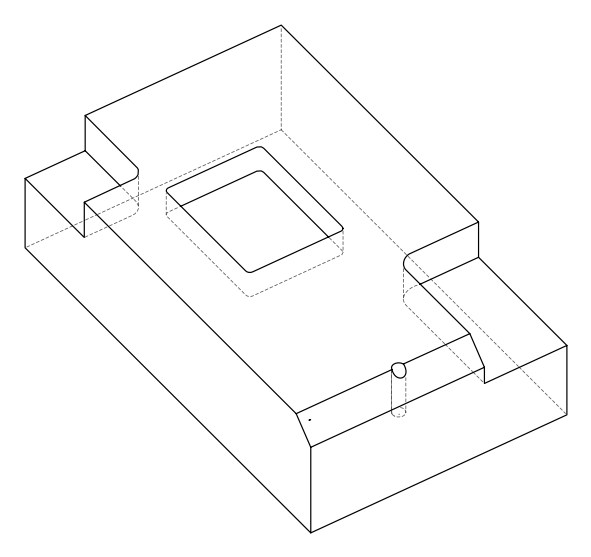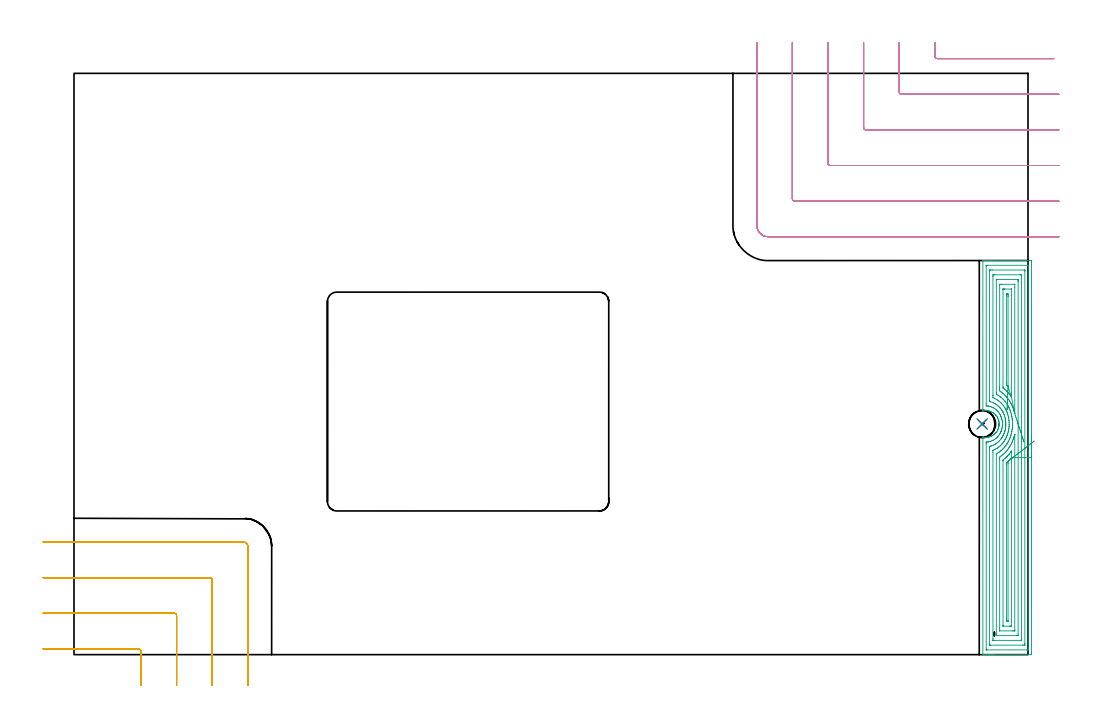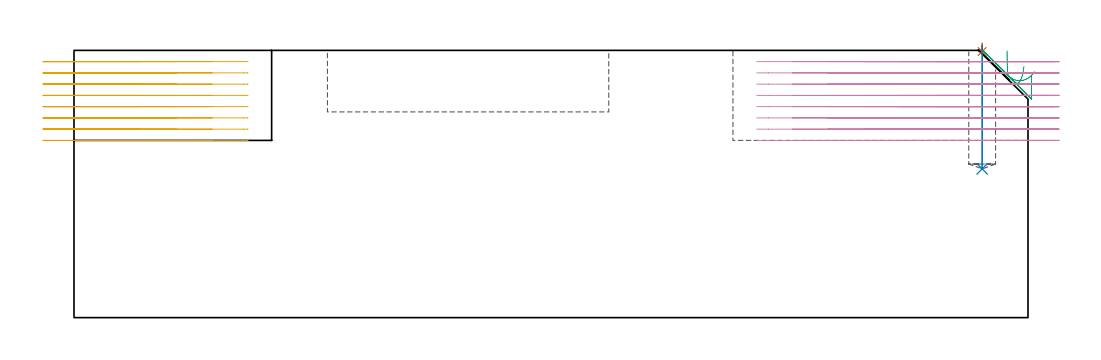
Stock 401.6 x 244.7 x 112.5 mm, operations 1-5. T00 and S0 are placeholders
(PLAN: 6 operations, 4 tool changes, 119.8 min)
(1 SPOT_DRILL | STEP1POCKET | NXT0321_9005460120000 | 0.03 min | 2 mm3)
(2 DRILL_BLIND_HOLE_INTO_CENTER | STEP1POCKET | NXT0301_084 | 0.21 min | 4847 mm3)
(3 AREA_MILL | FG_CHAMFER_SURFACE | UGT0205_001 | 10.81 min | 36341 mm3)
(4 MILL_CORNER_NOTCH_RECTANGULAR | CORNER_NOTCH_RECTANGULAR | UGT0201_094 | Follow Part, ap 5, ae 75% | 14.12 min | 367466 mm3)
(5 MILL_CORNER_NOTCH_RECTANGULAR_1 | CORNER_NOTCH_RECTANGULAR_1 | UGT0201_094 | Follow Part, ap 5, ae 75% | 7.29 min | 179905 mm3)
(6 MILL_RECTANGULAR_POCKET | POCKET_RECTANGULAR_STRAIGHT | NXT0201_008 | Follow Part, ap 1.5, ae 75% | 87.35 min | 282149 mm3)
(TOOL NXT0321_9005460120000 | NC Spot Drill, 142deg, 12mm, Carbide, Uncoated | D12 PA142 FL30 Z2)
(TOOL NXT0301_084 | Carbide Drill 11.3mm [860.1-1130-034A1-MM 2214] | D11.3 PA140 FL55 Z2)
(TOOL UGT0205_001 | Chamfer Mill 20 x 3 x 45 deg. | D20 FL50 Z2)
(TOOL UGT0201_094 | End mill 20 mm | D20 FL38 Z4)
(TOOL NXT0201_008 | ENDMILL 6mm [2P460-0600-NA 1630] | D6 FL26 Z6)
(OP 1 SPOT_DRILL)
G17 G21 G94 G90
T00 M6
G54
G17 G0 G90 X382.3 Y97.1 S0 M3
G43 Z122.5 H0
G94 G81 G98 Z112.014 F250. R115.5
G80
M5
M2
(OP 2 DRILL_BLIND_HOLE_INTO_CENTER)
G17 G21 G94 G90
T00 M6
G54
G17 G0 G90 X382.3 Y97.1 S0 M3
G43 Z122.5 H1
G94 G81 G98 Z62.6 F250. R114.5
G80
M5
M2
(OP 3 AREA_MILL)
G17 G21 G94 G90
T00 M6
G54
G17 G0 G90 X403.1 Y92.95 S1061 M3
G43 Z122.5 H0
Z102.
G94 G1 Y92.912 Z101.128 F250.
Y92.798 Z100.264
Y92.609 Z99.412
Y92.347 Z98.58
Y92.013 Z97.774
Y91.61 Z97.
Y91.142 Z96.264
Y90.61 Z95.572
Y90.021 Z94.929
Y89.378 Z94.34
Y88.686 Z93.808
Y87.95 Z93.34
Y87.176 Z92.937
Y86.37 Z92.603
Y85.538 Z92.341
Y84.687 Z92.152
Y83.822 Z92.038
Y82.95 Z92.
Y0.578
X403.096 Y0.196 Z92.002
X403.091 Y0.01 Z92.005
X402.902 Y0. Z92.195
X387.226 Z107.869
X386.651 Z108.443
X386.03 Z109.067
X385.766 Z109.331
X385.144 Z109.953
X384.88 Z110.216
X384.351 Z110.748
X383.638 Z111.461
X382.904 Z112.195
X382.619 Y0.007 Z112.472
X382.603 Y0.009 Z112.488
X382.6 Y0.133 Z112.5
Y91.41
X382.597 Y91.524 Z112.497
Y91.576 Z112.493
X382.664 Y91.567 Z112.428
X382.761 Y91.55 Z112.334
X382.828 Y91.539 Z112.269
X382.882 Y91.533 Z112.217
X383.416 Y91.475 Z111.684
X383.857 Y91.461 Z111.243
X384.297 Y91.482 Z110.802
X384.738 Y91.539 Z110.359
X384.88 Y91.569 Z110.216
X385.178 Y91.631 Z109.92
X385.511 Y91.727 Z109.588
X385.58 Y91.747 Z109.519
X385.884 Y91.855 Z109.215
X385.976 Y91.888 Z109.123
X386.06 Y91.926 Z109.039
X386.284 Y92.04 Z108.814
X386.508 Y92.153 Z108.59
X386.75 Y92.3 Z108.349
X386.942 Y92.417 Z108.157
X387.184 Y92.597 Z107.914
X387.434 Y92.781 Z107.666
X387.537 Y92.877 Z107.563
X387.824 Y93.143 Z107.276
X387.953 Y93.282 Z107.146
X388.063 Y93.401 Z107.036
X388.255 Y93.636 Z106.84
X388.288 Y93.675 Z106.808
X388.505 Y93.984 Z106.595
X388.705 Y94.304 Z106.394
X388.821 Y94.527 Z106.276
X388.843 Y94.569 Z106.254
X389.038 Y95.012 Z106.062
X389.197 Y95.463 Z105.901
X389.311 Y95.908 Z105.787
X389.38 Y96.308 Z105.715
X389.389 Y96.356 Z105.706
X389.426 Y96.753 Z105.667
X389.432 Y96.803 Z105.663
X389.433 Y96.879
X389.432 Y96.99 Z105.658
X389.434 Y97.121 Z105.656
X389.432 Y97.171 Z105.654
X389.433 Y97.25
X389.408 Y97.698 Z105.69
X389.347 Y98.089 Z105.744
X389.341 Y98.144 Z105.754
X389.299 Y98.328 Z105.799
X389.249 Y98.534 Z105.845
X389.235 Y98.593 Z105.859
X389.096 Y99.038 Z106.001
X388.913 Y99.473 Z106.183
X388.728 Y99.854 Z106.372
X388.705 Y99.9 Z106.395
X388.687 Y99.931 Z106.413
X388.541 Y100.164 Z106.559
X388.435 Y100.315 Z106.664
X388.383 Y100.39 Z106.716
X388.04 Y100.825 Z107.057
X387.962 Y100.909 Z107.134
X387.822 Y101.058 Z107.274
X387.445 Y101.401 Z107.653
X387.309 Y101.511 Z107.791
X387.094 Y101.682 Z108.002
X387.049 Y101.719 Z108.048
X386.942 Y101.79 Z108.157
X386.927 Y101.799 Z108.172
X386.829 Y101.857 Z108.27
X386.651 Y101.961 Z108.444
X386.507 Y102.047 Z108.59
X386.152 Y102.221 Z108.947
X386.061 Y102.266 Z109.038
X385.766 Y102.381 Z109.333
X385.623 Y102.436 Z109.476
X385.286 Y102.541 Z109.814
X385.179 Y102.574 Z109.921
X385.03 Y102.613 Z110.07
X384.665 Y102.676 Z110.435
X384.297 Y102.72 Z110.802
X383.857 Y102.739 Z111.243
X383.416 Y102.727 Z111.684
X382.985 Y102.689 Z112.114
X382.947 Y102.682 Z112.152
X382.606 Y102.634 Z112.492
X382.6 Y102.986 Z112.5
Y165.767
X382.603 Y165.891 Z112.488
X382.619 Y165.893 Z112.472
X382.904 Y165.9 Z112.195
X383.638 Z111.461
X384.351 Z110.748
X384.88 Z110.216
X385.144 Z109.953
X385.766 Z109.331
X386.03 Z109.067
X386.651 Z108.443
X399.635 Z95.461
X402.591 Z92.506
X402.904 Y165.898 Z92.193
X403.091 Y165.89 Z92.005
X403.099 Y165.702 Z91.999
X403.1 Y165.322 Z92.
Y82.95
X401.686 Z93.414
Y2.359
X401.684 Y2.142 Z93.417
X401.681 Y2.034 Z93.419
X401.68 Y2.015 Z93.42
X401.636 Y2.01 Z93.464
X401.534 Y2.006 Z93.566
X401.177 Y2.001 Z93.923
X384.351 Y2. Z110.749
X384.137 Y2.003 Z110.963
X384.058 Y2.007 Z111.042
X384.028 Y2.009 Z111.072
X384.021 Y2.042 Z111.079
X384.014 Y2.359 Z111.086
Y88.718
X384.016 Y89.174 Z111.084
X384.019 Y89.391 Z111.081
X384.021 Y89.443 Z111.079
X384.026 Y89.458 Z111.074
X384.051 Y89.462 Z111.049
X384.148 Y89.474 Z110.952
X384.501 Y89.51 Z110.599
X384.88 Y89.554 Z110.22
X384.945 Y89.564 Z110.155
X385.27 Y89.629 Z109.83
X385.661 Y89.734 Z109.439
X385.766 Y89.767 Z109.334
X386.323 Y89.959 Z108.777
X386.651 Y90.111 Z108.449
X386.921 Y90.248 Z108.179
X387.4 Y90.519 Z107.7
X387.484 Y90.572 Z107.616
X387.537 Y90.609 Z107.563
X387.995 Y90.949 Z107.105
X388.15 Y91.068 Z106.95
X388.422 Y91.308 Z106.678
X388.475 Y91.357 Z106.625
X388.53 Y91.41 Z106.57
X388.909 Y91.811 Z106.191
X389.317 Y92.3 Z105.783
X389.664 Y92.833 Z105.436
X389.875 Y93.191 Z105.225
X389.944 Y93.316 Z105.156
X389.985 Y93.4 Z105.115
X390.193 Y93.856 Z104.907
X390.259 Y94.015 Z104.841
X390.285 Y94.081 Z104.815
X390.49 Y94.673 Z104.61
X390.569 Y94.972 Z104.531
X390.67 Y95.383 Z104.43
X390.755 Y95.862 Z104.345
X390.778 Y96.014 Z104.322
X390.792 Y96.15 Z104.308
X390.841 Y96.753 Z104.259
X390.845 Y96.988 Z104.255
X390.846 Y97.311 Z104.254
X390.83 Y97.643 Z104.27
X390.821 Y97.773 Z104.279
X390.808 Y97.916 Z104.292
X390.723 Y98.534 Z104.377
X390.628 Y98.987 Z104.472
X390.517 Y99.424 Z104.583
X390.413 Y99.752 Z104.687
X390.34 Y99.972 Z104.76
X390.202 Y100.324 Z104.898
X390.193 Y100.344 Z104.907
X389.915 Y100.925 Z105.185
X389.769 Y101.205 Z105.331
X389.591 Y101.489 Z105.509
X389.308 Y101.89 Z105.792
X389.148 Y102.096 Z105.952
X388.818 Y102.49 Z106.282
X388.621 Y102.698 Z106.479
X388.422 Y102.886 Z106.678
X388.312 Y102.986 Z106.788
X387.888 Y103.334 Z107.212
X387.537 Y103.594 Z107.563
X387.065 Y103.877 Z108.035
X386.651 Y104.083 Z108.449
X386.281 Y104.249 Z108.819
X385.766 Y104.43 Z109.334
X385.434 Y104.531 Z109.666
X385.021 Y104.625 Z110.079
X384.88 Y104.646 Z110.22
X384.474 Y104.696 Z110.626
X384.028 Y104.734 Z111.072
X384.023 Y104.738 Z111.077
X384.018 Y104.743 Z111.082
X384.017 Y104.767 Z111.083
X384.014 Y105.638 Z111.086
Y163.541
X384.017 Y163.758 Z111.083
X384.019 Y163.866 Z111.081
X384.02 Y163.885 Z111.08
X384.064 Y163.89 Z111.036
X384.166 Y163.894 Z110.934
X384.523 Y163.899 Z110.577
X401.349 Y163.9 Z93.751
X401.563 Y163.897 Z93.537
X401.642 Y163.893 Z93.458
X401.672 Y163.891 Z93.428
X401.679 Y163.858 Z93.421
X401.686 Y163.541 Z93.414
Y82.95
X400.272 Z94.828
X400.271 Y4.692 Z94.829
X400.269 Y4.14 Z94.831
X400.267 Y4.056 Z94.833
X400.265 Y4.022 Z94.835
X400.213 Y4.01 Z94.887
X400.072 Y4.002 Z95.028
X399.934 Y4.001 Z95.166
X399.188 Y4. Z95.912
X385.766 Z109.334
X385.626 Y4.001 Z109.474
X385.533 Y4.005 Z109.567
X385.46 Y4.01 Z109.64
X385.434 Y4.016 Z109.666
X385.433 Y4.029 Z109.667
X385.431 Y4.14 Z109.669
X385.429 Y4.479 Z109.671
Y86.406
X385.43 Y86.957 Z109.67
X385.431 Y87.293 Z109.669
X385.435 Y87.627 Z109.665
X385.766 Y87.722 Z109.334
X385.863 Y87.75 Z109.237
X386.191 Y87.848 Z108.909
X386.532 Y87.968 Z108.568
X386.651 Y88.014 Z108.449
X387.148 Y88.239 Z107.952
X387.537 Y88.444 Z107.563
X387.725 Y88.549 Z107.375
X388.045 Y88.738 Z107.055
X388.268 Y88.893 Z106.832
X388.422 Y89.005 Z106.678
X388.776 Y89.273 Z106.324
X389.19 Y89.629 Z105.91
X389.251 Y89.686 Z105.849
X389.308 Y89.741 Z105.792
X389.687 Y90.138 Z105.413
X390.021 Y90.519 Z105.079
X390.099 Y90.614 Z105.001
X390.193 Y90.738 Z104.907
X390.472 Y91.13 Z104.628
X390.659 Y91.41 Z104.441
X390.819 Y91.671 Z104.281
X391.079 Y92.122 Z104.021
X391.14 Y92.239 Z103.96
X391.169 Y92.3 Z103.931
X391.412 Y92.856 Z103.688
X391.548 Y93.191 Z103.552
X391.658 Y93.499 Z103.442
X391.744 Y93.748 Z103.356
X391.846 Y94.081 Z103.254
X391.872 Y94.174 Z103.228
X391.964 Y94.534 Z103.136
X392.043 Y94.893 Z103.057
X392.058 Y94.972 Z103.042
X392.169 Y95.656 Z102.931
X392.191 Y95.862 Z102.909
X392.242 Y96.474 Z102.858
X392.255 Y96.753 Z102.845
X392.26 Y97.346 Z102.84
X392.245 Y97.643 Z102.855
X392.195 Y98.302 Z102.905
X392.165 Y98.534 Z102.935
X392.114 Y98.898 Z102.986
X392.032 Y99.357 Z103.068
X392.017 Y99.424 Z103.083
X391.964 Y99.661 Z103.136
X391.784 Y100.315 Z103.316
X391.705 Y100.576 Z103.395
X391.574 Y100.948 Z103.526
X391.468 Y101.205 Z103.632
X391.079 Y102.078 Z104.021
X391.07 Y102.096 Z104.03
X391.061 Y102.114 Z104.039
X390.864 Y102.47 Z104.236
X390.711 Y102.717 Z104.389
X390.532 Y102.986 Z104.568
X390.193 Y103.454 Z104.907
X389.848 Y103.877 Z105.252
X389.597 Y104.164 Z105.503
X389.308 Y104.451 Z105.792
X388.953 Y104.767 Z106.147
X388.422 Y105.196 Z106.678
X388.161 Y105.389 Z106.939
X387.727 Y105.658 Z107.373
X387.537 Y105.759 Z107.563
X387.011 Y106.02 Z108.089
X386.651 Y106.175 Z108.449
X385.857 Y106.456 Z109.243
X385.766 Y106.481 Z109.334
X385.509 Y106.548 Z109.591
X385.435 Y106.578 Z109.665
X385.433 Y106.592 Z109.667
X385.43 Y106.633 Z109.67
X385.429 Y106.718 Z109.671
Y106.887
Y161.208
X385.431 Y161.76 Z109.669
X385.433 Y161.844 Z109.667
X385.435 Y161.878 Z109.665
X385.487 Y161.89 Z109.613
X385.628 Y161.898 Z109.472
X385.766 Y161.899 Z109.334
X386.512 Y161.9 Z108.588
X399.934 Z95.166
X400.074 Y161.899 Z95.026
X400.167 Y161.895 Z94.933
X400.24 Y161.89 Z94.86
X400.266 Y161.884 Z94.834
X400.267 Y161.871 Z94.833
X400.269 Y161.76 Z94.831
X400.271 Y161.421 Z94.829
X400.272 Y82.95 Z94.828
X398.857 Z96.243
Y6.812
X398.853 Y6.119 Z96.247
X398.851 Y6.023 Z96.249
X398.768 Y6.01 Z96.332
X398.085 Y6. Z97.015
X387.458 Z107.642
X387.105 Y6.004 Z107.995
X386.929 Y6.008 Z108.171
X386.85 Y6.012 Z108.25
X386.848 Y6.071 Z108.252
X386.843 Y6.618 Z108.257
Y85.176
X386.847 Y85.87 Z108.253
X386.85 Y85.968 Z108.25
X386.86 Y86.007 Z108.24
X387.002 Y86.067 Z108.098
X387.37 Y86.234 Z107.73
X387.537 Y86.315 Z107.563
X387.96 Y86.532 Z107.14
X388.422 Y86.793 Z106.678
X388.525 Y86.854 Z106.575
X388.69 Y86.957 Z106.41
X389.05 Y87.216 Z106.05
X389.308 Y87.409 Z105.792
X389.553 Y87.601 Z105.547
X389.841 Y87.848 Z105.259
X390.024 Y88.018 Z105.076
X390.193 Y88.184 Z104.907
X390.465 Y88.465 Z104.635
X390.715 Y88.738 Z104.385
X390.882 Y88.936 Z104.218
X391.079 Y89.177 Z104.021
X391.272 Y89.434 Z103.828
X391.412 Y89.629 Z103.688
X391.635 Y89.96 Z103.465
X391.964 Y90.479 Z103.136
X391.979 Y90.504 Z103.121
X391.988 Y90.519 Z103.112
X392.289 Y91.083 Z102.811
X392.44 Y91.41 Z102.66
X392.567 Y91.695 Z102.533
X392.821 Y92.3 Z102.279
X392.829 Y92.321 Z102.271
X392.85 Y92.38 Z102.25
X393.052 Y92.988 Z102.048
X393.113 Y93.191 Z101.987
X393.245 Y93.684 Z101.855
X393.341 Y94.081 Z101.759
X393.412 Y94.406 Z101.688
X393.509 Y94.972 Z101.591
X393.541 Y95.168 Z101.559
X393.617 Y95.862 Z101.483
X393.626 Y95.972 Z101.474
X393.672 Y96.753 Z101.428
X393.674 Y96.815 Z101.426
X393.666 Y97.643 Z101.434
X393.663 Y97.716 Z101.437
X393.6 Y98.534 Z101.5
X393.584 Y98.687 Z101.516
X393.479 Y99.424 Z101.621
X393.418 Y99.744 Z101.682
X393.296 Y100.315 Z101.804
X393.138 Y100.916 Z101.962
X393.052 Y101.205 Z102.048
X392.85 Y101.818 Z102.25
X392.742 Y102.096 Z102.358
X392.667 Y102.28 Z102.433
X392.341 Y102.986 Z102.759
X392.22 Y103.243 Z102.88
X391.964 Y103.729 Z103.136
X391.878 Y103.877 Z103.222
X391.737 Y104.105 Z103.363
X391.266 Y104.767 Z103.834
X391.079 Y105.016 Z104.021
X390.54 Y105.658 Z104.56
X390.193 Y106.016 Z104.907
X389.6 Y106.548 Z105.5
X389.308 Y106.788 Z105.792
X389.099 Y106.952 Z106.001
X388.871 Y107.12 Z106.229
X388.479 Y107.382 Z106.621
X388.422 Y107.416 Z106.678
X388.383 Y107.439 Z106.717
X387.537 Y107.878 Z107.563
X386.863 Y108.181 Z108.237
X386.849 Y108.204 Z108.251
X386.847 Y108.23 Z108.253
X386.845 Y108.329 Z108.255
X386.843 Y109.027 Z108.257
Y109.22
Y159.088
X386.847 Y159.781 Z108.253
X386.849 Y159.877 Z108.251
X386.932 Y159.89 Z108.168
X387.615 Y159.9 Z107.485
X398.242 Z96.858
X398.595 Y159.896 Z96.505
X398.771 Y159.892 Z96.329
X398.85 Y159.888 Z96.25
X398.852 Y159.829 Z96.248
X398.856 Y159.282 Z96.244
X398.857 Y82.95 Z96.243
X397.443 Z97.657
Y8.26
X397.442 Y8.149 Z97.658
X397.439 Y8.061 Z97.661
X397.436 Y8.01 Z97.664
X397.424 Y8.009 Z97.676
X397.278 Y8.004 Z97.822
X396.981 Y8.001 Z98.119
X388.422 Z106.678
X388.338 Y8.003 Z106.762
X388.287 Y8.006 Z106.813
X388.264 Y8.009 Z106.836
X388.262 Y8.094 Z106.838
X388.258 Y8.426 Z106.842
X388.257 Y8.593 Z106.843
Y8.759
X388.258 Y84.286 Z106.842
X388.259 Y84.45 Z106.841
X388.262 Y84.506 Z106.838
X388.266 Y84.541 Z106.834
X388.288 Y84.554 Z106.812
X388.422 Y84.634 Z106.678
X388.763 Y84.833 Z106.337
X389.308 Y85.155 Z105.792
X389.321 Y85.163 Z105.779
X389.34 Y85.176 Z105.76
X389.832 Y85.54 Z105.268
X390.193 Y85.816 Z104.907
X390.332 Y85.927 Z104.768
X390.495 Y86.067 Z104.605
X390.8 Y86.348 Z104.3
X391.079 Y86.62 Z104.021
X391.245 Y86.79 Z103.855
X391.403 Y86.957 Z103.697
X391.665 Y87.259 Z103.435
X391.964 Y87.612 Z103.136
X392.069 Y87.743 Z103.031
X392.149 Y87.848 Z102.951
X392.441 Y88.259 Z102.659
X392.766 Y88.738 Z102.334
X392.799 Y88.79 Z102.301
X392.85 Y88.874 Z102.25
X393.128 Y89.35 Z101.972
X393.283 Y89.629 Z101.817
X393.442 Y89.924 Z101.658
X393.736 Y90.549 Z101.364
X393.982 Y91.162 Z101.118
X394.081 Y91.41 Z101.019
X394.22 Y91.813 Z100.88
X394.382 Y92.3 Z100.718
X394.436 Y92.486 Z100.664
X394.621 Y93.162 Z100.479
X394.627 Y93.185 Z100.473
X394.784 Y93.918 Z100.316
X394.813 Y94.081 Z100.287
X394.912 Y94.679 Z100.188
X394.95 Y94.972 Z100.15
X395.004 Y95.477 Z100.096
X395.037 Y95.862 Z100.063
X395.063 Y96.309 Z100.037
X395.084 Y96.753 Z100.016
X395.083 Y97.179 Z100.017
X395.077 Y97.643 Z100.023
X395.053 Y98.099 Z100.047
X395.021 Y98.534 Z100.079
X394.97 Y99.073 Z100.13
X394.92 Y99.424 Z100.18
X394.811 Y100.124 Z100.289
X394.773 Y100.315 Z100.327
X394.621 Y101.034 Z100.479
X394.577 Y101.205 Z100.523
X394.56 Y101.267 Z100.54
X394.319 Y102.096 Z100.781
X394.169 Y102.551 Z100.931
X394.007 Y102.986 Z101.093
X393.736 Y103.625 Z101.364
X393.623 Y103.877 Z101.477
X393.526 Y104.088 Z101.574
X393.18 Y104.767 Z101.92
X393.065 Y104.983 Z102.035
X392.85 Y105.333 Z102.25
X392.632 Y105.658 Z102.468
X392.112 Y106.4 Z102.988
X391.996 Y106.548 Z103.104
X391.964 Y106.587 Z103.136
X391.573 Y107.042 Z103.527
X391.215 Y107.439 Z103.885
X391.079 Y107.578 Z104.021
X390.255 Y108.329 Z104.845
X390.193 Y108.381 Z104.907
X389.925 Y108.6 Z105.175
X389.308 Y109.036 Z105.792
X389.025 Y109.22 Z106.075
X388.422 Y109.56 Z106.678
X388.273 Y109.645 Z106.827
X388.263 Y109.945 Z106.837
X388.259 Y110.11 Z106.841
X388.258 Y110.276 Z106.842
X388.257 Y157.64 Z106.843
X388.258 Y157.751 Z106.842
X388.261 Y157.839 Z106.839
X388.264 Y157.889 Z106.836
X388.276 Y157.891 Z106.824
X388.422 Y157.896 Z106.678
X388.719 Y157.9 Z106.381
X397.278 Y157.899 Z97.822
X397.362 Y157.897 Z97.738
X397.413 Y157.894 Z97.687
X397.436 Y157.891 Z97.664
X397.438 Y157.806 Z97.662
X397.442 Y157.474 Z97.658
X397.443 Y157.307 Z97.657
Y157.141
Y82.95
X396.029 Z99.071
X396.028 Y10.374 Z99.072
X396.027 Y10.111 Z99.073
X396.025 Y10.046 Z99.075
X396.023 Y10.02 Z99.077
X396.001 Y10.01 Z99.099
X395.875 Y10.004 Z99.225
X395.507 Y10.001 Z99.593
X394.993 Y10. Z100.107
X389.678 Y10.001 Z105.422
X389.675 Y10.004 Z105.425
X389.673 Y10.006 Z105.427
X389.671 Y11.264 Z105.429
X389.672 Y82.139 Z105.428
X389.674 Y82.505 Z105.426
X389.678 Y83.023 Z105.422
X389.691 Y83.2 Z105.409
X389.981 Y83.395 Z105.119
X390.105 Y83.484 Z104.995
X390.193 Y83.548 Z104.907
X390.613 Y83.864 Z104.487
X391.079 Y84.225 Z104.021
X391.112 Y84.252 Z103.988
X391.151 Y84.286 Z103.949
X391.576 Y84.676 Z103.524
X391.964 Y85.052 Z103.136
X392.026 Y85.114 Z103.074
X392.085 Y85.176 Z103.015
X392.446 Y85.582 Z102.654
X392.869 Y86.067 Z102.231
X393.239 Y86.566 Z101.861
X393.521 Y86.957 Z101.579
X393.608 Y87.086 Z101.492
X393.736 Y87.28 Z101.364
X393.953 Y87.629 Z101.147
X394.085 Y87.848 Z101.015
X394.281 Y88.19 Z100.819
X394.588 Y88.738 Z100.512
X394.599 Y88.76 Z100.501
X394.621 Y88.805 Z100.479
X394.876 Y89.373 Z100.224
X394.987 Y89.629 Z100.113
X395.14 Y89.998 Z99.96
X395.349 Y90.519 Z99.751
X395.392 Y90.635 Z99.708
X395.507 Y90.962 Z99.593
X395.617 Y91.298 Z99.483
X395.652 Y91.41 Z99.448
X395.733 Y91.687 Z99.367
X395.818 Y91.988 Z99.282
X395.902 Y92.3 Z99.198
X395.923 Y92.382 Z99.177
X396.001 Y92.693 Z99.099
X396.012 Y92.728 Z99.088
X396.021 Y92.754 Z99.079
X396.025 Y92.726 Z99.075
X396.028 Y92.699 Z99.072
X396.029 Y92.666 Z99.071
Y92.3
Y82.95
X394.615 Z100.485
Y12.155
X394.613 Y12.044 Z100.487
X394.611 Y12.019 Z100.489
X394.61 Y12.013 Z100.49
X394.556 Y12.009 Z100.544
X394.351 Y12.004 Z100.749
X394.043 Y12.001 Z101.057
X393.889 Y12. Z101.211
X391.143 Y12.001 Z103.957
X391.118 Y12.005 Z103.982
X391.096 Y12.009 Z104.004
X391.092 Y12.047 Z104.008
X391.086 Y12.148 Z104.014
X391.085 Y12.155 Z104.015
Y81.608
X391.09 Y81.835 Z104.01
X391.092 Y81.94 Z104.008
X391.801 Y82.505 Z103.299
X391.889 Y82.581 Z103.211
X391.964 Y82.648 Z103.136
X392.353 Y83.005 Z102.747
X392.759 Y83.395 Z102.341
X392.804 Y83.441 Z102.296
X392.85 Y83.49 Z102.25
X393.227 Y83.907 Z101.873
X393.565 Y84.286 Z101.535
X393.643 Y84.378 Z101.457
X393.736 Y84.491 Z101.364
X394.034 Y84.876 Z101.066
X394.263 Y85.176 Z100.837
X394.323 Y85.258 Z100.777
X394.413 Y85.385 Z100.687
X394.555 Y85.587 Z100.545
X394.579 Y85.621 Z100.521
X394.606 Y85.654 Z100.494
X394.609 Y85.655 Z100.491
X394.61 Y85.652 Z100.49
X394.612 Y85.601 Z100.488
X394.615 Y85.183 Z100.485
Y82.95
X393.194 Y81.361 Z101.906
X393.197 Y81.312 Z101.903
X393.199 Y81.263 Z101.901
X393.2 Y80.724 Z101.9
Y80.371
Y14.475
X393.197 Y14.121 Z101.903
X393.194 Y14.023 Z101.906
X393.191 Y14.009 Z101.909
X393.183 Y14.006 Z101.917
X393.158 Y14.003 Z101.942
X393.055 Y14.001 Z102.045
X392.85 Z102.25
X392.783 Y14.003 Z102.317
X392.506 Y14.027 Z102.594
X392.504 Y14.1 Z102.596
X392.501 Y14.286 Z102.599
X392.5 Y14.826 Z102.6
Y15.179
Y79.833
X392.502 Y80.184 Z102.598
X392.507 Y80.724 Z102.593
X392.511 Y80.761 Z102.589
X392.547 Y80.797 Z102.553
X392.601 Y80.848 Z102.499
X392.667 Y80.908 Z102.433
X392.85 Y81.069 Z102.25
X393.142 Y81.321 Z101.958
X393.194 Y81.361 Z101.906
X393.754 Y81.794 Z101.395
X394.346 Y82.253 Z100.948
X394.967 Y82.733 Z100.567
X395.612 Y83.233 Z100.257
X396.275 Y83.746 Z100.019
X396.953 Y84.271 Z99.855
X397.639 Y84.802 Z99.766
X398.329 Y85.336 Z99.754
X399.017 Y85.868 Z99.817
X399.698 Y86.396 Z99.956
X400.367 Y86.913 Z100.169
X401.019 Y87.418 Z100.456
X401.648 Y87.905 Z100.813
X402.25 Y88.371 Z101.238
X402.821 Y88.813 Z101.728
X403.356 Y89.227 Z102.279
X403.851 Y89.61 Z102.887
X404.302 Y89.959 Z103.547
G0 X399.869 Y89.568 Z105.694
G1 X399.779 Y89.846 Z104.872
X399.667 Y90.192 Z104.079
X399.535 Y90.602 Z103.32
X399.382 Y91.073 Z102.602
X399.211 Y91.602 Z101.93
X399.023 Y92.185 Z101.309
X398.818 Y92.817 Z100.743
X398.599 Y93.494 Z100.238
X398.368 Y94.21 Z99.797
X398.125 Y94.96 Z99.423
X397.874 Y95.738 Z99.119
X397.615 Y96.538 Z98.887
X397.351 Y97.355 Z98.73
X397.083 Y98.181 Z98.648
X396.815 Y99.011 Z98.642
X396.547 Y99.838 Z98.712
X396.283 Y100.657 Z98.857
X396.023 Y101.46 Z99.077
X395.997 Y101.539 Z99.103
X395.984 Y101.585 Z99.116
X395.845 Y102.096 Z99.255
X395.722 Y102.537 Z99.378
X395.63 Y102.862 Z99.47
X395.591 Y102.986 Z99.509
X395.507 Y103.238 Z99.593
X395.273 Y103.877 Z99.827
X395.113 Y104.273 Z99.987
X394.892 Y104.767 Z100.208
X394.621 Y105.356 Z100.479
X394.473 Y105.658 Z100.627
X394.32 Y105.961 Z100.78
X393.977 Y106.548 Z101.123
X393.736 Y106.919 Z101.364
X393.373 Y107.439 Z101.727
X393.154 Y107.742 Z101.946
X392.85 Y108.136 Z102.25
X392.692 Y108.329 Z102.408
X392.354 Y108.717 Z102.746
X391.964 Y109.145 Z103.136
X391.892 Y109.22 Z103.208
X391.079 Y109.953 Z104.021
X390.898 Y110.11 Z104.202
X390.5 Y110.419 Z104.6
X390.193 Y110.642 Z104.907
X389.692 Y111.001 Z105.408
X389.678 Y111.519 Z105.422
X389.674 Y111.891 Z105.426
X389.672 Y112.416 Z105.428
X389.671 Y112.782 Z105.429
X389.672 Y155.526 Z105.428
X389.673 Y155.789 Z105.427
X389.676 Y155.854 Z105.424
X389.677 Y155.88 Z105.423
X389.699 Y155.89 Z105.401
X389.825 Y155.897 Z105.275
X390.193 Y155.899 Z104.907
X390.707 Y155.9 Z104.393
X396.022 Y155.899 Z99.078
X396.025 Y155.896 Z99.075
X396.027 Y155.894 Z99.073
X396.029 Y154.636 Z99.071
X396.028 Y101.571 Z99.072
X396.023 Y101.46 Z99.077
X394.606 Y108.545 Z100.494
X394.581 Y108.576 Z100.519
X394.535 Y108.637 Z100.565
X394.107 Y109.22 Z100.993
X393.736 Y109.696 Z101.364
X393.382 Y110.11 Z101.718
X392.85 Y110.699 Z102.25
X392.541 Y111.001 Z102.559
X391.964 Y111.523 Z103.136
X391.544 Y111.891 Z103.556
X391.101 Y112.254 Z103.999
X391.092 Y112.281 Z104.008
X391.091 Y112.334 Z104.009
X391.085 Y112.775 Z104.015
Y153.745
X391.087 Y153.856 Z104.013
X391.089 Y153.881 Z104.011
X391.09 Y153.887 Z104.01
X391.144 Y153.891 Z103.956
X391.349 Y153.896 Z103.751
X391.657 Y153.899 Z103.443
X391.811 Y153.9 Z103.289
X394.557 Y153.899 Z100.543
X394.582 Y153.895 Z100.518
X394.604 Y153.891 Z100.496
X394.608 Y153.853 Z100.492
X394.614 Y153.752 Z100.486
X394.615 Y153.745 Z100.485
Y109.226
X394.611 Y108.786 Z100.489
X394.608 Y108.57 Z100.492
X394.606 Y108.545 Z100.494
X393.194 Y112.818 Z101.906
X393.171 Y112.829 Z101.929
X393.033 Y112.948 Z102.067
X392.85 Y113.109 Z102.25
X392.554 Y113.378 Z102.546
X392.517 Y113.413 Z102.583
X392.507 Y113.463 Z102.593
X392.503 Y113.555 Z102.597
X392.501 Y113.672 Z102.599
X392.5 Y114.025 Z102.6
Y114.563
Y151.425
X392.503 Y151.778 Z102.597
X392.506 Y151.877 Z102.594
X392.509 Y151.891 Z102.591
X392.517 Y151.894 Z102.583
X392.542 Y151.897 Z102.558
X392.645 Y151.899 Z102.455
X392.85 Z102.25
X392.917 Y151.897 Z102.183
X393.194 Y151.873 Z101.906
X393.196 Y151.8 Z101.904
X393.199 Y151.614 Z101.901
X393.2 Y151.074 Z101.9
Y150.721
Y113.32
X393.198 Y112.968 Z101.902
X393.196 Y112.867 Z101.904
X393.194 Y112.818 Z101.906
X393.159 Y111.95 Z101.979
X393.124 Y111.091 Z102.129
X393.089 Y110.248 Z102.352
X393.056 Y109.428 Z102.648
X393.023 Y108.637 Z103.014
X392.992 Y107.881 Z103.448
X392.963 Y107.166 Z103.947
X392.936 Y106.496 Z104.506
X392.911 Y105.878 Z105.121
X392.888 Y105.316 Z105.788
X392.867 Y104.814 Z106.501
X392.849 Y104.376 Z107.255
X392.834 Y104.006 Z108.045
X392.822 Y103.705 Z108.864
X392.812 Y103.477 Z109.706
X392.806 Y103.323 Z110.564
X392.803 Y103.245 Z111.433
Y103.243 Z112.305
G0 Z122.5
M5
M2
(OP 4 MILL_CORNER_NOTCH_RECTANGULAR)
G17 G21 G94 G90
T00 M6
G54
G17 G0 G90 X362.4 Y257.7 S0 M3
G43 Z122.5 H0
Z107.762
G94 G1 Y254.7 F250.
Y251.894 F500.
G3 X363.394 Y250.9 R1.
G1 X409.446
X412.446 F250.
G0 Z122.5
X347.4 Y257.7
Z107.762
G1 Y254.7
Y236.894 F500.
G3 X348.394 Y235.9 R1.
G1 X411.6
X414.6 F250.
G0 Z122.5
X332.4 Y257.7
Z107.762
G1 Y254.7
Y221.895 F500.
G3 X333.395 Y220.9 R1.
G1 X411.6
X414.6 F250.
G0 Z122.5
X317.4 Y257.7
Z107.762
G1 Y254.7
Y206.895 F500.
G3 X318.395 Y205.9 R1.
G1 X411.6
X414.6 F250.
G0 Z122.5
X302.4 Y257.7
Z107.762
G1 Y254.7
Y191.895 F500.
G3 X303.395 Y190.9 R1.
G1 X411.6
X414.6 F250.
G0 Z122.5
X287.4 Y257.7
Z107.762
G1 Y254.7
Y180.8 F500.
G3 X292.3 Y175.9 R4.9
G1 X411.6
X414.6 F250.
G0 Z122.5
X362.4 Y257.7
Z103.025
G1 Y254.7
Y251.894 F500.
G3 X363.394 Y250.9 R1.
G1 X409.446
X412.446 F250.
G0 Z122.5
X347.4 Y257.7
Z103.025
G1 Y254.7
Y236.894 F500.
G3 X348.394 Y235.9 R1.
G1 X411.6
X414.6 F250.
G0 Z122.5
X332.4 Y257.7
Z103.025
G1 Y254.7
Y221.894 F500.
G3 X333.394 Y220.9 R1.
G1 X411.6
X414.6 F250.
G0 Z122.5
X317.4 Y257.7
Z103.025
G1 Y254.7
Y206.895 F500.
G3 X318.395 Y205.9 R1.
G1 X411.6
X414.6 F250.
G0 Z122.5
X302.4 Y257.7
Z103.025
G1 Y254.7
Y191.895 F500.
G3 X303.395 Y190.9 R1.
G1 X411.6
X414.6 F250.
G0 Z122.5
X287.4 Y257.7
Z103.025
G1 Y254.7
Y180.8 F500.
G3 X292.3 Y175.9 R4.9
G1 X411.6
X414.6 F250.
G0 Z122.5
X362.4 Y257.7
Z98.287
G1 Y254.7
Y251.894 F500.
G3 X363.394 Y250.9 R1.
G1 X409.446
X412.446 F250.
G0 Z122.5
X347.4 Y257.7
Z98.287
G1 Y254.7
Y236.894 F500.
G3 X348.394 Y235.9 R1.
G1 X411.6
X414.6 F250.
G0 Z122.5
X332.4 Y257.7
Z98.287
G1 Y254.7
Y221.894 F500.
G3 X333.394 Y220.9 R1.
G1 X411.6
X414.6 F250.
G0 Z122.5
X317.4 Y257.7
Z98.287
G1 Y254.7
Y206.895 F500.
G3 X318.395 Y205.9 R1.
G1 X411.6
X414.6 F250.
G0 Z122.5
X302.4 Y257.7
Z98.287
G1 Y254.7
Y191.895 F500.
G3 X303.395 Y190.9 R1.
G1 X411.6
X414.6 F250.
G0 Z122.5
X287.4 Y257.7
Z98.287
G1 Y254.7
Y180.8 F500.
G3 X292.3 Y175.9 R4.9
G1 X411.6
X414.6 F250.
G0 Z122.5
X362.4 Y257.7
Z93.55
G1 Y254.7
Y251.894 F500.
G3 X363.394 Y250.9 R1.
G1 X409.446
X412.446 F250.
G0 Z122.5
X347.4 Y257.7
Z93.55
G1 Y254.7
Y236.894 F500.
G3 X348.394 Y235.9 R1.
G1 X411.6
X414.6 F250.
G0 Z122.5
X332.4 Y257.7
Z93.55
G1 Y254.7
Y221.894 F500.
G3 X333.394 Y220.9 R1.
G1 X411.6
X414.6 F250.
G0 Z122.5
X317.4 Y257.7
Z93.55
G1 Y254.7
Y206.895 F500.
G3 X318.395 Y205.9 R1.
G1 X411.6
X414.6 F250.
G0 Z122.5
X302.4 Y257.7
Z93.55
G1 Y254.7
Y191.895 F500.
G3 X303.395 Y190.9 R1.
G1 X411.6
X414.6 F250.
G0 Z122.5
X287.4 Y257.7
Z93.55
G1 Y254.7
Y180.8 F500.
G3 X292.3 Y175.9 R4.9
G1 X411.6
X414.6 F250.
G0 Z122.5
X362.4 Y257.7
Z88.812
G1 Y254.7
Y251.894 F500.
G3 X363.394 Y250.9 R1.
G1 X409.446
X412.446 F250.
G0 Z122.5
X347.4 Y257.7
Z88.812
G1 Y254.7
Y236.894 F500.
G3 X348.394 Y235.9 R1.
G1 X411.6
X414.6 F250.
G0 Z122.5
X332.4 Y257.7
Z88.812
G1 Y254.7
Y221.894 F500.
G3 X333.394 Y220.9 R1.
G1 X411.6
X414.6 F250.
G0 Z122.5
X317.4 Y257.7
Z88.812
G1 Y254.7
Y206.895 F500.
G3 X318.395 Y205.9 R1.
G1 X411.6
X414.6 F250.
G0 Z122.5
X302.4 Y257.7
Z88.812
G1 Y254.7
Y191.895 F500.
G3 X303.395 Y190.9 R1.
G1 X411.6
X414.6 F250.
G0 Z122.5
X287.4 Y257.7
Z88.812
G1 Y254.7
Y180.8 F500.
G3 X292.3 Y175.9 R4.9
G1 X411.6
X414.6 F250.
G0 Z122.5
X362.4 Y257.7
Z84.075
G1 Y254.7
Y251.894 F500.
G3 X363.394 Y250.9 R1.
G1 X409.446
X412.446 F250.
G0 Z122.5
X347.4 Y257.7
Z84.075
G1 Y254.7
Y236.894 F500.
G3 X348.394 Y235.9 R1.
G1 X411.6
X414.6 F250.
G0 Z122.5
X332.4 Y257.7
Z84.075
G1 Y254.7
Y221.894 F500.
G3 X333.394 Y220.9 R1.
G1 X411.6
X414.6 F250.
G0 Z122.5
X317.4 Y257.7
Z84.075
G1 Y254.7
Y206.895 F500.
G3 X318.395 Y205.9 R1.
G1 X411.6
X414.6 F250.
G0 Z122.5
X302.4 Y257.7
Z84.075
G1 Y254.7
Y191.895 F500.
G3 X303.395 Y190.9 R1.
G1 X411.6
X414.6 F250.
G0 Z122.5
X287.4 Y257.7
Z84.075
G1 Y254.7
Y180.8 F500.
G3 X292.3 Y175.9 R4.9
G1 X411.6
X414.6 F250.
G0 Z122.5
X362.4 Y257.7
Z79.337
G1 Y254.7
Y251.894 F500.
G3 X363.394 Y250.9 R1.
G1 X409.446
X412.446 F250.
G0 Z122.5
X347.4 Y257.7
Z79.337
G1 Y254.7
Y236.894 F500.
G3 X348.394 Y235.9 R1.
G1 X411.6
X414.6 F250.
G0 Z122.5
X332.4 Y257.7
Z79.337
G1 Y254.7
Y221.894 F500.
G3 X333.394 Y220.9 R1.
G1 X411.6
X414.6 F250.
G0 Z122.5
X317.4 Y257.7
Z79.337
G1 Y254.7
Y206.895 F500.
G3 X318.395 Y205.9 R1.
G1 X411.6
X414.6 F250.
G0 Z122.5
X302.4 Y257.7
Z79.337
G1 Y254.7
Y191.895 F500.
G3 X303.395 Y190.9 R1.
G1 X411.6
X414.6 F250.
G0 Z122.5
X287.4 Y257.7
Z79.337
G1 Y254.7
Y180.8 F500.
G3 X292.3 Y175.9 R4.9
G1 X411.6
X414.6 F250.
G0 Z122.5
X362.4 Y257.7
Z74.6
G1 Y254.7
Y251.894 F500.
G3 X363.394 Y250.9 R1.
G1 X409.446
X412.446 F250.
G0 Z122.5
X347.4 Y257.7
Z74.6
G1 Y254.7
Y236.894 F500.
G3 X348.394 Y235.9 R1.
G1 X411.6
X414.6 F250.
G0 Z122.5
X332.4 Y257.7
Z74.6
G1 Y254.7
Y221.894 F500.
G3 X333.394 Y220.9 R1.
G1 X411.6
X414.6 F250.
G0 Z122.5
X317.4 Y257.7
Z74.6
G1 Y254.7
Y206.895 F500.
G3 X318.395 Y205.9 R1.
G1 X411.6
X414.6 F250.
G0 Z122.5
X302.4 Y257.7
Z74.6
G1 Y254.7
Y191.895 F500.
G3 X303.395 Y190.9 R1.
G1 X411.6
X414.6 F250.
G0 Z122.5
X287.4 Y257.7
Z74.6
G1 Y254.7
Y180.8 F500.
G3 X292.3 Y175.9 R4.9
G1 X411.6
X414.6 F250.
G0 Z122.5
M5
M2
(OP 5 MILL_CORNER_NOTCH_RECTANGULAR_1)
G17 G21 G94 G90
T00 M6
G54
G17 G0 G90 X28.2 Y-13. S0 M3
G43 Z122.5 H0
Z107.762
G94 G1 Y-10. F250.
Y1.405 F500.
G3 X27.205 Y2.4 R1.
G1 X-10.
X-13. F250.
G0 Z122.5
X43.2 Y-13.
Z107.762
G1 Y-10.
Y16.405 F500.
G3 X42.205 Y17.4 R1.
G1 X-10.
X-13. F250.
G0 Z122.5
X58.2 Y-13.
Z107.762
G1 Y-10.
Y31.405 F500.
G3 X57.205 Y32.4 R1.
G1 X-10.
X-13. F250.
G0 Z122.5
X73.2 Y-13.
Z107.762
G1 Y-10.
Y45.6 F500.
G3 X71.4 Y47.4 R1.8
G1 X-10.
X-13. F250.
G0 Z122.5
X28.2 Y-13.
Z103.025
G1 Y-10.
Y1.405 F500.
G3 X27.205 Y2.4 R1.
G1 X-10.
X-13. F250.
G0 Z122.5
X43.2 Y-13.
Z103.025
G1 Y-10.
Y16.405 F500.
G3 X42.205 Y17.4 R1.
G1 X-10.
X-13. F250.
G0 Z122.5
X58.2 Y-13.
Z103.025
G1 Y-10.
Y31.405 F500.
G3 X57.205 Y32.4 R1.
G1 X-10.
X-13. F250.
G0 Z122.5
X73.2 Y-13.
Z103.025
G1 Y-10.
Y45.6 F500.
G3 X71.4 Y47.4 R1.8
G1 X-10.
X-13. F250.
G0 Z122.5
X28.2 Y-13.
Z98.287
G1 Y-10.
Y1.405 F500.
G3 X27.205 Y2.4 R1.
G1 X-10.
X-13. F250.
G0 Z122.5
X43.2 Y-13.
Z98.287
G1 Y-10.
Y16.405 F500.
G3 X42.205 Y17.4 R1.
G1 X-10.
X-13. F250.
G0 Z122.5
X58.2 Y-13.
Z98.287
G1 Y-10.
Y31.405 F500.
G3 X57.205 Y32.4 R1.
G1 X-10.
X-13. F250.
G0 Z122.5
X73.2 Y-13.
Z98.287
G1 Y-10.
Y45.6 F500.
G3 X71.4 Y47.4 R1.8
G1 X-10.
X-13. F250.
G0 Z122.5
X28.2 Y-13.
Z93.55
G1 Y-10.
Y1.405 F500.
G3 X27.205 Y2.4 R1.
G1 X-10.
X-13. F250.
G0 Z122.5
X43.2 Y-13.
Z93.55
G1 Y-10.
Y16.405 F500.
G3 X42.205 Y17.4 R1.
G1 X-10.
X-13. F250.
G0 Z122.5
X58.2 Y-13.
Z93.55
G1 Y-10.
Y31.405 F500.
G3 X57.205 Y32.4 R1.
G1 X-10.
X-13. F250.
G0 Z122.5
X73.2 Y-13.
Z93.55
G1 Y-10.
Y45.6 F500.
G3 X71.4 Y47.4 R1.8
G1 X-10.
X-13. F250.
G0 Z122.5
X28.2 Y-13.
Z88.812
G1 Y-10.
Y1.405 F500.
G3 X27.205 Y2.4 R1.
G1 X-10.
X-13. F250.
G0 Z122.5
X43.2 Y-13.
Z88.812
G1 Y-10.
Y16.405 F500.
G3 X42.205 Y17.4 R1.
G1 X-10.
X-13. F250.
G0 Z122.5
X58.2 Y-13.
Z88.812
G1 Y-10.
Y31.405 F500.
G3 X57.205 Y32.4 R1.
G1 X-10.
X-13. F250.
G0 Z122.5
X73.2 Y-13.
Z88.812
G1 Y-10.
Y45.6 F500.
G3 X71.4 Y47.4 R1.8
G1 X-10.
X-13. F250.
G0 Z122.5
X28.2 Y-13.
Z84.075
G1 Y-10.
Y1.405 F500.
G3 X27.205 Y2.4 R1.
G1 X-10.
X-13. F250.
G0 Z122.5
X43.2 Y-13.
Z84.075
G1 Y-10.
Y16.405 F500.
G3 X42.205 Y17.4 R1.
G1 X-10.
X-13. F250.
G0 Z122.5
X58.2 Y-13.
Z84.075
G1 Y-10.
Y31.405 F500.
G3 X57.205 Y32.4 R1.
G1 X-10.
X-13. F250.
G0 Z122.5
X73.2 Y-13.
Z84.075
G1 Y-10.
Y45.6 F500.
G3 X71.4 Y47.4 R1.8
G1 X-10.
X-13. F250.
G0 Z122.5
X28.2 Y-13.
Z79.337
G1 Y-10.
Y1.405 F500.
G3 X27.205 Y2.4 R1.
G1 X-10.
X-13. F250.
G0 Z122.5
X43.2 Y-13.
Z79.337
G1 Y-10.
Y16.405 F500.
G3 X42.205 Y17.4 R1.
G1 X-10.
X-13. F250.
G0 Z122.5
X58.2 Y-13.
Z79.337
G1 Y-10.
Y31.405 F500.
G3 X57.205 Y32.4 R1.
G1 X-10.
X-13. F250.
G0 Z122.5
X73.2 Y-13.
Z79.337
G1 Y-10.
Y45.6 F500.
G3 X71.4 Y47.4 R1.8
G1 X-10.
X-13. F250.
G0 Z122.5
X28.2 Y-13.
Z74.6
G1 Y-10.
Y1.405 F500.
G3 X27.205 Y2.4 R1.
G1 X-10.
X-13. F250.
G0 Z122.5
X43.2 Y-13.
Z74.6
G1 Y-10.
Y16.405 F500.
G3 X42.205 Y17.4 R1.
G1 X-10.
X-13. F250.
G0 Z122.5
X58.2 Y-13.
Z74.6
G1 Y-10.
Y31.405 F500.
G3 X57.205 Y32.4 R1.
G1 X-10.
X-13. F250.
G0 Z122.5
X73.2 Y-13.
Z74.6
G1 Y-10.
Y45.6 F500.
G3 X71.4 Y47.4 R1.8
G1 X-10.
X-13. F250.
G0 Z122.5
M5
M2
